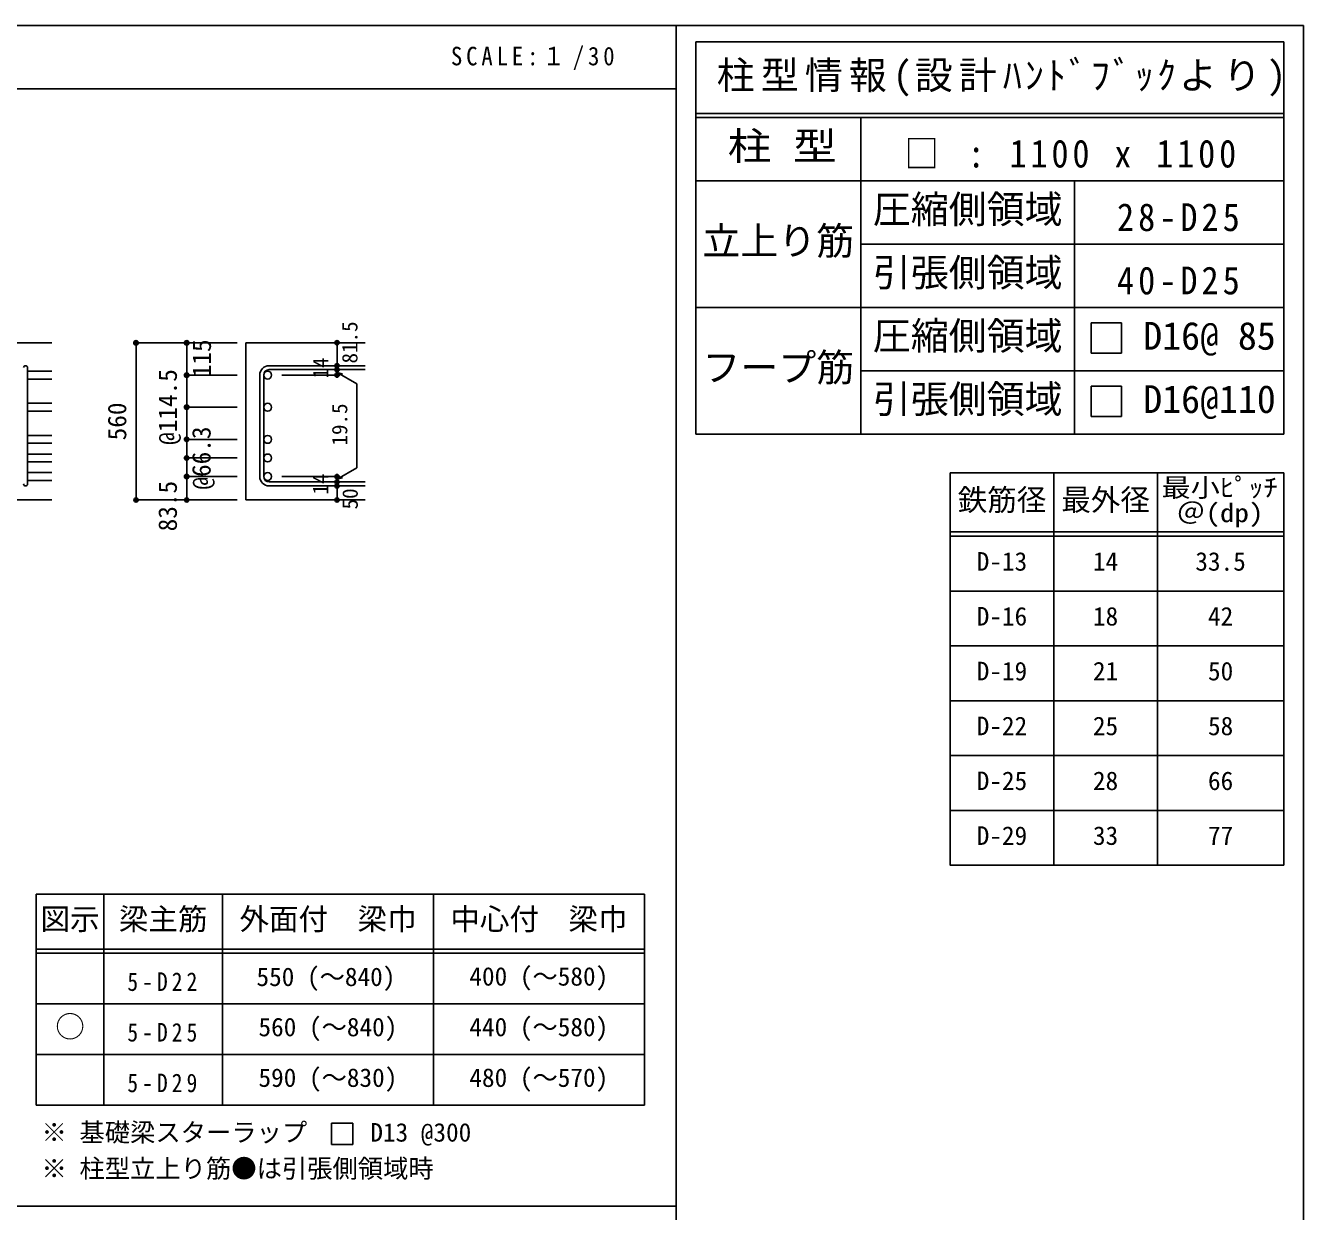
# Model space of a CAD drawing. Units: millimetres at full size, sheet at 1:30, with parts at other scales. Extents: x -5973 to 5954, y -4195 to 4201.
# Drawn here: x 1409 to 5954, y -15 to 4201 of the extents above; entities that cross this region are included whole.
import ezdxf
from ezdxf.enums import TextEntityAlignment as Align

# ---------------------------------------------------------------- set-up
doc = ezdxf.new("R2010")
doc.units = ezdxf.units.MM
doc.header["$LTSCALE"] = 30
doc.header["$PDMODE"] = 32
doc.header["$PDSIZE"] = 15
for name, color, linetype in [('0-1_躯体線', 2, 'Continuous'), ('0-5_基礎梁筋', 7, 'Continuous'), ('0-6_スタラップ筋', 7, 'Continuous'), ('0-D_寸法', 4, 'Continuous'), ('6-7_文字', 7, 'Continuous'), ('6-E_枠', 7, 'Continuous'), ('7-1', 7, 'Continuous'), ('7-7_文字', 7, 'Continuous'), ('F-0_枠', 6, 'Continuous')]:
    doc.layers.add(name, color=color, linetype=linetype)
doc.styles.add('ＭＳ ゴシック', font='')
doc.styles.get('ＭＳ ゴシック').set_extended_font_data('MS Gothic')

msp = doc.modelspace()

# ---------------------------------------------------------------- linework, layer by layer
at = {"layer": '0-1_躯体線'}
for p, q in [((1502.44, 3073.3), (2.44, 3073.3)), ((2617.44, 3073.3), (2192.44, 3073.3)), ((2192.44, 3073.3), (2192.44, 2514.3)), ((1102.44, 2514.3), (1502.44, 2514.3)), ((2617.44, 2514.3), (2192.44, 2514.3))]:
    msp.add_line(p, q, dxfattribs=at)
at = {"layer": '0-5_基礎梁筋'}
for p, q in [((1416.44, 2972.37), (1502.44, 2972.37)), ((1416.44, 2944.37), (1502.44, 2944.37)), ((1416.44, 2858.08), (1502.44, 2858.08)), ((1416.44, 2830.08), (1502.44, 2830.08)), ((1416.44, 2743.8), (1502.44, 2743.8)), ((1416.44, 2715.8), (1502.44, 2715.8)), ((1416.44, 2677.8), (1502.44, 2677.8)), ((1416.44, 2649.8), (1502.44, 2649.8)), ((1416.44, 2611.8), (1502.44, 2611.8)), ((1416.44, 2583.8), (1502.44, 2583.8))]:
    msp.add_line(p, q, dxfattribs=at)
at = {"layer": '0-5_基礎梁筋', "color": 3}
for centre in [(2270.44, 2958.37), (2270.44, 2844.08), (2270.44, 2729.8), (2270.44, 2663.8), (2270.44, 2597.8)]:
    msp.add_circle(centre, 14, dxfattribs=at)
at = {"layer": '0-6_スタラップ筋'}
for p, q in [((1416.44, 2571.3), (1416.44, 2984.87)), ((2242.44, 2958.37), (2242.44, 2597.8)), ((2256.44, 2958.37), (2256.44, 2597.8)), ((2617.44, 2991.87), (2275.94, 2991.87)), ((2617.44, 2977.87), (2275.94, 2977.87)), ((2617.44, 2578.3), (2275.94, 2578.3)), ((2617.44, 2564.3), (2275.94, 2564.3))]:
    msp.add_line(p, q, dxfattribs=at)
for centre, radius, start, end in [((1409.44, 2984.87), 7, 0, 180), ((2275.94, 2958.37), 33.5, 90, 180), ((2275.94, 2958.37), 19.5, 90, 180), ((2275.94, 2597.8), 33.5, 180, 270), ((2275.94, 2597.8), 19.5, 180, 270), ((1409.44, 2571.3), 7, 180, 0)]:
    msp.add_arc(centre, radius, start, end, dxfattribs=at)
at = {"layer": '0-D_寸法'}
for p, q in [((1802.44, 3073.3), (1982.44, 3073.3)), ((1802.44, 3073.3), (1982.44, 3073.3)), ((1802.44, 2514.3), (1802.44, 3073.3)), ((1802.44, 2514.3), (1802.44, 3073.3)), ((1982.44, 2958.37), (1982.44, 3073.3)), ((1982.44, 3073.3), (2162.44, 3073.3)), ((1982.44, 3073.3), (2162.44, 3073.3)), ((1982.44, 3073.3), (1982.44, 2958.37)), ((1982.44, 2958.37), (2162.44, 2958.37)), ((1982.44, 2958.37), (2162.44, 2958.37)), ((1982.44, 2958.37), (1982.44, 2794.83)), ((1982.44, 2958.37), (1982.44, 2809.3)), ((2517.44, 2958.37), (2321.35, 2958.37)), ((2517.44, 2977.87), (2517.44, 2991.87)), ((2517.44, 2977.87), (2517.44, 2958.37)), ((2517.44, 2968.12), (2536.76, 2962.94)), ((2517.44, 2968.12), (2587.5, 2927.67)), ((2587.5, 2927.67), (2587.5, 2628.5)), ((1982.44, 2844.08), (2162.44, 2844.08)), ((1982.44, 2729.8), (2162.44, 2729.8)), ((1982.44, 2663.8), (2162.44, 2663.8)), ((1982.44, 2597.8), (2162.44, 2597.8)), ((2517.44, 2597.8), (2321.35, 2597.8)), ((2517.44, 2588.05), (2587.5, 2628.5)), ((2517.44, 2578.3), (2517.44, 2597.8)), ((2517.44, 2588.05), (2536.76, 2593.23)), ((2517.44, 2564.3), (2517.44, 2578.3)), ((2517.44, 2514.3), (2517.44, 2564.3)), ((1802.44, 2514.3), (1982.44, 2514.3)), ((1982.44, 2514.3), (2162.44, 2514.3))]:
    msp.add_line(p, q, dxfattribs=at)
for points in [[(2517.44, 3073.3), (2517.44, 2991.87), (2517.44, 3073.3)], [(1982.44, 2794.83), (1982.44, 2597.8), (1982.44, 2514.3)]]:
    msp.add_lwpolyline(points, dxfattribs=at)
for centre, radius in [((1802.44, 3073.3), 8), ((1802.44, 3073.3), 7.2), ((1802.44, 3073.3), 6.4), ((1802.44, 3073.3), 5.6), ((1802.44, 3073.3), 4.8), ((1802.44, 3073.3), 4), ((1802.44, 3073.3), 3.2), ((1802.44, 3073.3), 2.4), ((1802.44, 3073.3), 1.6), ((1802.44, 3073.3), 0.8), ((1982.44, 3073.3), 8), ((1982.44, 3073.3), 7.2), ((1982.44, 3073.3), 6.4), ((1982.44, 3073.3), 5.6), ((1982.44, 3073.3), 4.8), ((1982.44, 3073.3), 4), ((1982.44, 3073.3), 3.2), ((1982.44, 3073.3), 2.4), ((1982.44, 3073.3), 1.6), ((1982.44, 3073.3), 0.8), ((2517.44, 3073.3), 4), ((2517.44, 3073.3), 3.6), ((2517.44, 3073.3), 3.2), ((2517.44, 3073.3), 2.8), ((2517.44, 3073.3), 2.4), ((2517.44, 3073.3), 2), ((2517.44, 3073.3), 1.6), ((2517.44, 3073.3), 1.2), ((2517.44, 3073.3), 0.8), ((2517.44, 3073.3), 0.4), ((1982.44, 2958.37), 8), ((1982.44, 2958.37), 7.2), ((1982.44, 2958.37), 6.4), ((1982.44, 2958.37), 5.6), ((1982.44, 2958.37), 4.8), ((1982.44, 2958.37), 4), ((1982.44, 2958.37), 3.2), ((1982.44, 2958.37), 2.4), ((1982.44, 2958.37), 1.6), ((1982.44, 2958.37), 0.8), ((2517.44, 2991.87), 4), ((2517.44, 2977.87), 4), ((2517.44, 2958.37), 4), ((2517.44, 2991.87), 3.6), ((2517.44, 2977.87), 3.6), ((2517.44, 2958.37), 3.6), ((2517.44, 2991.87), 3.2), ((2517.44, 2977.87), 3.2), ((2517.44, 2958.37), 3.2), ((2517.44, 2991.87), 2.8), ((2517.44, 2977.87), 2.8), ((2517.44, 2958.37), 2.8), ((2517.44, 2991.87), 2.4), ((2517.44, 2977.87), 2.4), ((2517.44, 2958.37), 2.4), ((2517.44, 2991.87), 2), ((2517.44, 2977.87), 2), ((2517.44, 2958.37), 2), ((2517.44, 2991.87), 1.6), ((2517.44, 2977.87), 1.6), ((2517.44, 2958.37), 1.6), ((2517.44, 2991.87), 1.2), ((2517.44, 2977.87), 1.2), ((2517.44, 2958.37), 1.2), ((2517.44, 2991.87), 0.8), ((2517.44, 2977.87), 0.8), ((2517.44, 2958.37), 0.8), ((2517.44, 2991.87), 0.4), ((2517.44, 2977.87), 0.4), ((2517.44, 2958.37), 0.4), ((1982.44, 2844.08), 8), ((1982.44, 2844.08), 7.2), ((1982.44, 2844.08), 6.4), ((1982.44, 2844.08), 5.6), ((1982.44, 2844.08), 4.8), ((1982.44, 2844.08), 4), ((1982.44, 2844.08), 3.2), ((1982.44, 2844.08), 2.4), ((1982.44, 2844.08), 1.6), ((1982.44, 2844.08), 0.8), ((1982.44, 2729.8), 8), ((1982.44, 2729.8), 7.2), ((1982.44, 2729.8), 6.4), ((1982.44, 2729.8), 5.6), ((1982.44, 2729.8), 4.8), ((1982.44, 2729.8), 4), ((1982.44, 2729.8), 3.2), ((1982.44, 2729.8), 2.4), ((1982.44, 2729.8), 1.6), ((1982.44, 2729.8), 0.8), ((1982.44, 2663.8), 8), ((1982.44, 2663.8), 7.2), ((1982.44, 2663.8), 6.4), ((1982.44, 2663.8), 5.6), ((1982.44, 2663.8), 4.8), ((1982.44, 2663.8), 4), ((1982.44, 2663.8), 3.2), ((1982.44, 2663.8), 2.4), ((1982.44, 2663.8), 1.6), ((1982.44, 2663.8), 0.8), ((1982.44, 2597.8), 8), ((1982.44, 2597.8), 7.2), ((1982.44, 2597.8), 6.4), ((1982.44, 2597.8), 5.6), ((1982.44, 2597.8), 4.8), ((1982.44, 2597.8), 4), ((1982.44, 2597.8), 3.2), ((1982.44, 2597.8), 2.4), ((1982.44, 2597.8), 1.6), ((1982.44, 2597.8), 0.8), ((2517.44, 2597.8), 4), ((2517.44, 2597.8), 3.6), ((2517.44, 2597.8), 3.2), ((2517.44, 2597.8), 2.8), ((2517.44, 2597.8), 2.4), ((2517.44, 2597.8), 2), ((2517.44, 2597.8), 1.6), ((2517.44, 2597.8), 1.2), ((2517.44, 2597.8), 0.8), ((2517.44, 2597.8), 0.4), ((2517.44, 2578.3), 4), ((2517.44, 2564.3), 4), ((2517.44, 2578.3), 3.6), ((2517.44, 2564.3), 3.6), ((2517.44, 2578.3), 3.2), ((2517.44, 2564.3), 3.2), ((2517.44, 2578.3), 2.8), ((2517.44, 2564.3), 2.8), ((2517.44, 2578.3), 2.4), ((2517.44, 2564.3), 2.4), ((2517.44, 2578.3), 2), ((2517.44, 2564.3), 2), ((2517.44, 2578.3), 1.6), ((2517.44, 2564.3), 1.6), ((2517.44, 2578.3), 1.2), ((2517.44, 2564.3), 1.2), ((2517.44, 2578.3), 0.8), ((2517.44, 2564.3), 0.8), ((2517.44, 2578.3), 0.4), ((2517.44, 2564.3), 0.4), ((1802.44, 2514.3), 7.2), ((1802.44, 2514.3), 6.4), ((1802.44, 2514.3), 5.6), ((1802.44, 2514.3), 4.8), ((1802.44, 2514.3), 4), ((1802.44, 2514.3), 3.2), ((1802.44, 2514.3), 2.4), ((1802.44, 2514.3), 1.6), ((1802.44, 2514.3), 0.8), ((1982.44, 2514.3), 7.2), ((1982.44, 2514.3), 6.4), ((1982.44, 2514.3), 5.6), ((1982.44, 2514.3), 4.8), ((1982.44, 2514.3), 4), ((1982.44, 2514.3), 3.2), ((1982.44, 2514.3), 2.4), ((1982.44, 2514.3), 1.6), ((1982.44, 2514.3), 0.8), ((2517.44, 2514.3), 4), ((2517.44, 2514.3), 3.6), ((2517.44, 2514.3), 3.2), ((2517.44, 2514.3), 2.8), ((2517.44, 2514.3), 2.4), ((2517.44, 2514.3), 2), ((2517.44, 2514.3), 1.6), ((2517.44, 2514.3), 1.2), ((2517.44, 2514.3), 0.8), ((2517.44, 2514.3), 0.4)]:
    msp.add_circle(centre, radius, dxfattribs=at)
at = {"layer": '0-D_寸法', "color": 7}
for p in [(1802.44, 3073.3), (1982.44, 3073.3), (2517.44, 3073.3), (1982.44, 2958.37), (2517.44, 2991.87), (2517.44, 2977.87), (2517.44, 2958.37), (1982.44, 2844.08), (1982.44, 2729.8), (1982.44, 2663.8), (1982.44, 2597.8), (2517.44, 2597.8), (2517.44, 2578.3), (2517.44, 2564.3), (1802.44, 2514.3), (1982.44, 2514.3), (2517.44, 2514.3)]:
    msp.add_point(p, dxfattribs=at)
at = {"layer": '6-7_文字'}
msp.add_lwpolyline([(2497.92, 223.25), (2572.92, 223.25), (2572.92, 298.25), (2497.92, 298.25)], close=True, dxfattribs=at)
at = {"layer": '6-E_枠', "color": 3}
for p, q in [((1447.71, 1112.77), (1447.71, 362.77)), ((1447.71, 1112.77), (3610.24, 1112.77)), ((3610.24, 1112.77), (3610.24, 362.77)), ((1447.71, 362.77), (3610.24, 362.77))]:
    msp.add_line(p, q, dxfattribs=at)
at = {"layer": '6-E_枠'}
for p, q in [((1687.71, 1112.77), (1687.71, 362.77)), ((2110.24, 1112.77), (2110.24, 362.77)), ((2860.24, 1112.77), (2860.24, 362.77)), ((1447.71, 917.77), (3610.24, 917.77)), ((1447.71, 902.77), (3610.24, 902.77)), ((1447.71, 722.77), (3610.24, 722.77)), ((1447.71, 542.77), (3610.24, 542.77))]:
    msp.add_line(p, q, dxfattribs=at)
at = {"layer": '7-1', "color": 3}
for p, q in [((3793.07, 4143.88), (5884.63, 4143.88)), ((3793.07, 4143.88), (3793.07, 2748.88)), ((5884.63, 4143.88), (5884.63, 2748.88)), ((3793.07, 2748.88), (5884.63, 2748.88)), ((4697.91, 2610.68), (5884.63, 2610.68)), ((5884.63, 2610.68), (5884.63, 1215.68))]:
    msp.add_line(p, q, dxfattribs=at)
at = {"layer": '7-1'}
for p, q in [((3793.07, 3888.88), (5884.63, 3888.88)), ((3793.07, 3873.88), (5884.63, 3873.88)), ((4379.78, 3873.88), (4379.78, 2748.88)), ((3793.07, 3648.88), (5884.63, 3648.88)), ((5140.27, 3648.88), (5140.27, 2748.88)), ((4379.78, 3423.88), (5884.63, 3423.88)), ((3793.07, 3198.88), (5884.63, 3198.88)), ((4379.78, 2973.88), (5884.63, 2973.88)), ((5066.27, 2610.68), (5066.27, 1215.68)), ((5434.63, 2610.68), (5434.63, 1215.68)), ((4697.91, 2400.68), (5884.63, 2400.68)), ((4697.91, 2385.68), (5884.63, 2385.68)), ((4697.91, 2190.68), (5884.63, 2190.68)), ((4697.91, 1995.68), (5884.63, 1995.68)), ((4697.91, 1800.68), (5884.63, 1800.68)), ((4697.91, 1605.68), (5884.63, 1605.68)), ((4697.91, 1410.68), (5884.63, 1410.68))]:
    msp.add_line(p, q, dxfattribs=at)
at = {"layer": '7-1', "color": 3}
msp.add_lwpolyline([(4697.91, 2610.68), (4697.91, 1215.68), (5884.63, 1215.68)], dxfattribs=at)
at = {"layer": '7-7_文字', "color": 3}
for p, q in [((5198.84, 3143.77), (5198.84, 3035.77)), ((5306.84, 3143.77), (5198.84, 3143.77)), ((5306.84, 3035.77), (5306.84, 3143.77)), ((5198.84, 3035.77), (5306.84, 3035.77)), ((5198.84, 2918.77), (5198.84, 2810.77)), ((5306.84, 2918.77), (5198.84, 2918.77)), ((5306.84, 2810.77), (5306.84, 2918.77)), ((5198.84, 2810.77), (5306.84, 2810.77))]:
    msp.add_line(p, q, dxfattribs=at)
at = {"layer": 'F-0_枠'}
for p, q in [((-5972.88, 4201.15), (5954.1, 4201.15)), ((3723.6, -4195.24), (3723.6, 4201.15)), ((5954.1, 4201.15), (5954.1, -4195.24))]:
    msp.add_line(p, q, dxfattribs=at)
at = {"layer": 'F-0_枠', "color": 2}
for p, q in [((-5972.88, 3976.15), (3723.6, 3976.15)), ((3723.6, 2.95), (-5972.88, 2.95))]:
    msp.add_line(p, q, dxfattribs=at)

# ---------------------------------------------------------------- texts
at = {"layer": '0-D_寸法', "style": 'ＭＳ ゴシック'}
for s, height, p in [('81.5', 54.99, (2606.33, 2999.71)), ('115', 65.98, (2088.54, 2950.75)), ('14', 54.99, (2502.21, 2946.44)), ('@114.5', 65.98, (1967.44, 2710.33)), ('560', 65.98, (1787.44, 2726.3)), ('19.5', 54.99, (2570.16, 2707.98)), ('@66.3', 65.98, (2087.44, 2551.3)), ('14', 54.99, (2502.18, 2533.62)), ('83.5', 65.98, (1967.44, 2402.8)), ('50', 54.99, (2607.44, 2480.8))]:
    msp.add_text(s, height=height, rotation=90, dxfattribs=at).set_placement(p, align=Align.BOTTOM_LEFT)
at = {"layer": '6-7_文字', "color": 2, "style": 'ＭＳ ゴシック'}
for s, p in [('図示', (1462.71, 962.77)), ('梁主筋', (1741.48, 962.77)), ('外面付\u3000梁巾', (2170.24, 962.77)), ('中心付\u3000梁巾', (2920.24, 962.77)), ('○', (1515.21, 580.27))]:
    msp.add_text(s, height=76.98, dxfattribs=at).set_placement(p, align=Align.BOTTOM_LEFT)
at = {"layer": '6-7_文字', "style": 'ＭＳ ゴシック'}
for s, p in [('550 (～840)', (2230.71, 766.27)), ('400 (～580)', (2987.74, 767.77)), ('560 (～840)', (2237.74, 587.77)), ('440 (～580)', (2987.74, 587.77)), ('590 (～830)', (2237.74, 407.77)), ('480 (～570)', (2987.74, 407.77)), ('※ 基礎梁スターラップ     D13 @300', (1466.27, 213.19)), ('※ 柱型立上り筋●は引張側領域時', (1466.27, 84.68))]:
    msp.add_text(s, height=65.98, dxfattribs=at).set_placement(p, align=Align.BOTTOM_LEFT)
at = {"layer": '6-7_文字', "color": 2, "insert": (2922.26, 4043.65), "char_height": 65.98, "attachment_point": 7, "style": 'ＭＳ ゴシック'}
msp.add_mtext('\\T1.34;\\W0.9;SCALE:１/30', dxfattribs=at)
at = {"layer": '6-7_文字', "char_height": 65.98, "attachment_point": 7, "style": 'ＭＳ ゴシック'}
for s, insert in [('\\T1.38;\\W0.85;5-D22', (1771.48, 767.77)), ('\\T1.38;\\W0.85;5-D25', (1771.48, 587.77)), ('\\T1.38;\\W0.85;5-D29', (1771.48, 407.77))]:
    msp.add_mtext(s, dxfattribs=dict(at, insert=insert))
at = {"layer": '7-7_文字', "color": 2, "style": 'ＭＳ ゴシック', "width": 1.15}
for s, height, p in [('柱 型', 98.97, (3906.42, 3693.88)), ('最小ﾋﾟｯﾁ', 65.98, (5449.63, 2505.68)), ('＠(dp)', 65.98, (5502.13, 2415.68))]:
    msp.add_text(s, height=height, dxfattribs=at).set_placement(p, align=Align.BOTTOM_LEFT)
at = {"layer": '7-7_文字', "color": 2, "style": 'ＭＳ ゴシック'}
for s, height, p in [('圧縮側領域', 98.97, (4422.53, 3468.88)), ('立上り筋', 98.97, (3816.42, 3356.38)), ('引張側領域', 98.97, (4422.53, 3243.88)), ('圧縮側領域', 98.97, (4422.53, 3018.88)), ('   D16@ 85', 98.97, (5182.45, 3018.88)), ('フープ筋', 98.97, (3816.42, 2906.38)), ('引張側領域', 98.97, (4422.53, 2793.88)), ('   D16@110', 98.97, (5182.45, 2793.88)), ('鉄筋径', 76.98, (4724.59, 2453.18)), ('最外径', 76.98, (5092.95, 2453.18))]:
    msp.add_text(s, height=height, dxfattribs=at).set_placement(p, align=Align.BOTTOM_LEFT)
at = {"layer": '7-7_文字', "style": 'ＭＳ ゴシック'}
for s, p in [('D-13', (4792.09, 2243.18)), ('14', (5205.45, 2243.18)), ('33.5', (5569.63, 2243.18)), ('D-16', (4792.09, 2048.18)), ('18', (5205.45, 2048.18)), ('42', (5614.63, 2048.18)), ('D-19', (4792.09, 1853.18)), ('21', (5205.45, 1853.18)), ('50', (5614.63, 1853.18)), ('D-22', (4792.09, 1658.18)), ('25', (5205.45, 1658.18)), ('58', (5614.63, 1658.18)), ('D-25', (4792.09, 1463.18)), ('28', (5205.45, 1463.18)), ('66', (5614.63, 1463.18)), ('D-29', (4792.09, 1268.18)), ('33', (5205.45, 1268.18)), ('77', (5614.63, 1268.18))]:
    msp.add_text(s, height=65.98, dxfattribs=at).set_placement(p, align=Align.BOTTOM_LEFT)
at = {"layer": '7-7_文字', "color": 2, "char_height": 98.97, "attachment_point": 7, "style": 'ＭＳ ゴシック'}
for s, insert in [('\\T1.16;柱型情報(設計ﾊﾝﾄﾞﾌﾞｯｸより)', (3867.6, 3948.88)), ('\\T1.23;\\W0.9;□\\~:\\~1100\\~x\\~1100', (4535.95, 3693.88)), ('\\T1.24;\\W0.9;28-D25', (5291.2, 3468.88)), ('\\T1.24;\\W0.9;40-D25', (5291.2, 3243.88))]:
    msp.add_mtext(s, dxfattribs=dict(at, insert=insert))

doc.saveas('drawing.dxf')
